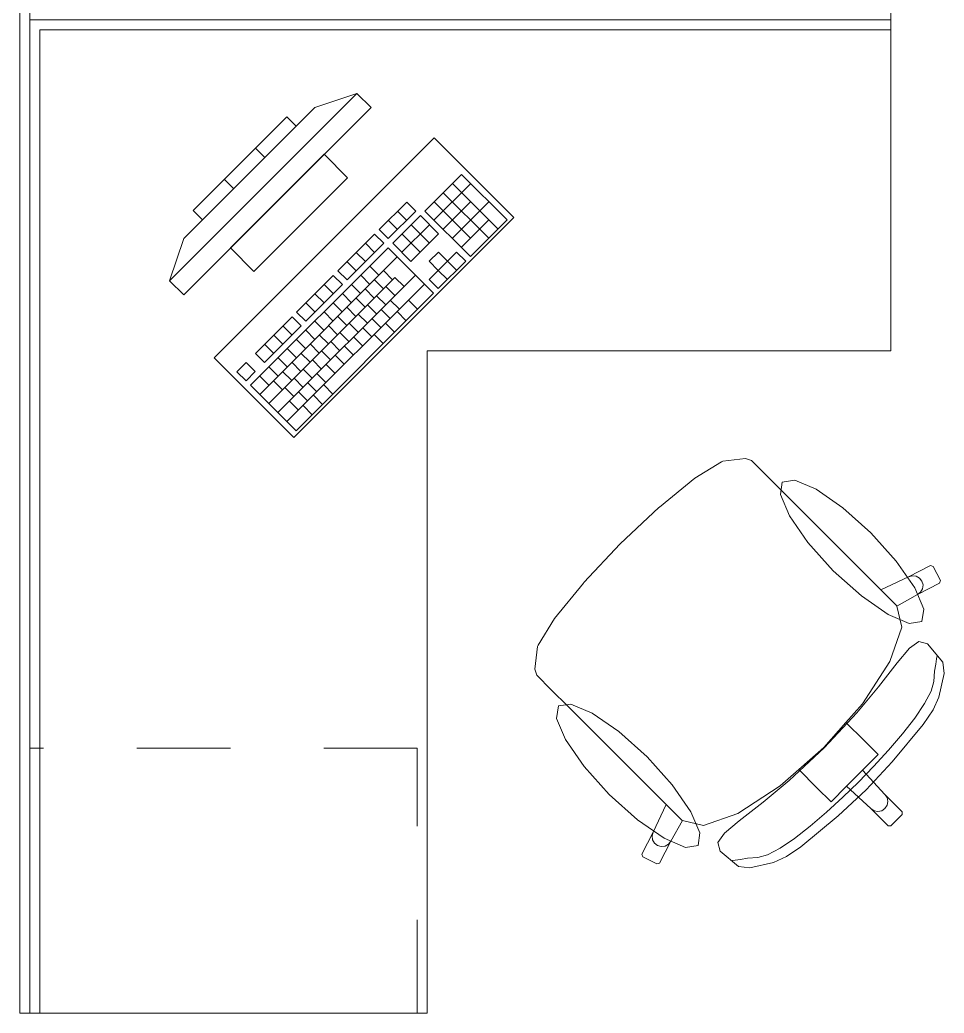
# Model space of a CAD drawing. Header units: inches. Extents: x -38 to 5698, y -33 to 92.
# Drawn here: x 287.08 to 288.475, y 21.852 to 23.352 of the extents above; entities that cross this region are included whole.
import ezdxf

# ---------------------------------------------------------------- set-up
doc = ezdxf.new("R2010")
doc.units = ezdxf.units.IN
doc.header["$MEASUREMENT"] = 0
doc.linetypes.add('Rayas', pattern=[0.282222, 0.141111, -0.141111])
doc.layers.add('Interior - Mobiliario', color=7, linetype='Continuous')

msp = doc.modelspace()

# ---------------------------------------------------------------- linework, layer by layer
at = {"layer": 'Interior - Mobiliario', "color": 175, "linetype": 'Continuous', "lineweight": 13}
for p, q in [((287.08, 23.3374), (287.08, 23.3674)), ((288.395, 23.3674), (288.395, 23.3374)), ((287.08, 21.8524), (287.08, 23.3374)), ((287.11, 23.3374), (287.11, 21.8524)), ((288.395, 23.3374), (287.11, 23.3374)), ((287.5889, 23.2413), (287.3061, 22.9584)), ((287.5889, 23.2413), (287.5253, 23.2201)), ((287.6102, 23.2201), (287.5889, 23.2413)), ((287.3273, 22.9372), (287.6102, 23.2201)), ((287.3273, 23.0221), (287.5253, 23.2201)), ((287.4829, 23.2059), (287.3415, 23.0645)), ((287.497, 23.1918), (287.4829, 23.2059)), ((287.3556, 23.0504), (287.497, 23.1918)), ((287.5394, 23.1494), (287.398, 23.0079)), ((287.4499, 23.1446), (287.4357, 23.1588)), ((287.5748, 23.114), (287.5394, 23.1494)), ((287.7469, 23.119), (287.6915, 23.0636)), ((287.8155, 23.0504), (287.7469, 23.119)), ((287.4027, 23.0975), (287.3886, 23.1116)), ((287.4334, 22.9726), (287.5748, 23.114)), ((287.7052, 23.0499), (287.7606, 23.1053)), ((287.8016, 23.0366), (287.7331, 23.1051)), ((287.7878, 23.0227), (287.7192, 23.0913)), ((287.664, 23.0772), (287.6225, 23.0357)), ((287.6777, 23.0635), (287.664, 23.0772)), ((287.7602, 23.0226), (287.7054, 23.0774)), ((287.7189, 23.0362), (287.7605, 23.0777)), ((287.7327, 23.0224), (287.788, 23.0778)), ((287.3415, 23.0645), (287.3556, 23.0504)), ((287.6362, 23.022), (287.6777, 23.0635)), ((287.6846, 23.0567), (287.643, 23.0151)), ((287.6639, 23.0497), (287.6502, 23.0634)), ((287.712, 23.0292), (287.6846, 23.0567)), ((287.6915, 23.0636), (287.7601, 22.995)), ((287.65, 23.0358), (287.6363, 23.0495)), ((287.6568, 23.0014), (287.6983, 23.0429)), ((287.6982, 23.0154), (287.6707, 23.0428)), ((287.7464, 23.0087), (287.7879, 23.0503)), ((287.7601, 22.995), (287.8155, 23.0504)), ((287.6156, 23.0288), (287.5602, 22.9734)), ((287.6293, 23.015), (287.6156, 23.0288)), ((287.6225, 23.0357), (287.6362, 23.022)), ((287.6843, 23.0015), (287.6569, 23.029)), ((287.6705, 22.9877), (287.712, 23.0292)), ((287.3061, 22.9584), (287.3273, 23.0221)), ((287.5739, 22.9597), (287.6293, 23.015)), ((287.6154, 23.0012), (287.6017, 23.0149)), ((287.643, 23.0151), (287.6705, 22.9877)), ((287.398, 23.0079), (287.4334, 22.9726)), ((287.6361, 23.0082), (287.4284, 22.8005)), ((287.6016, 22.9874), (287.5879, 23.0011)), ((287.7047, 22.9396), (287.6361, 23.0082)), ((287.7119, 23.0017), (287.698, 22.9878)), ((287.7256, 22.988), (287.7119, 23.0017)), ((287.7394, 23.0018), (287.7256, 22.988)), ((287.7532, 22.9881), (287.7394, 23.0018)), ((287.4421, 22.7868), (287.6498, 22.9945)), ((287.5877, 22.9735), (287.574, 22.9872)), ((287.6221, 22.9668), (287.6084, 22.9805)), ((287.698, 22.9878), (287.7117, 22.9741)), ((287.7116, 22.9465), (287.7532, 22.9881)), ((287.7117, 22.9741), (287.7256, 22.988)), ((287.7393, 22.9742), (287.7256, 22.988)), ((287.4696, 22.7593), (287.6773, 22.967)), ((287.5532, 22.9664), (287.4978, 22.9111)), ((287.567, 22.9527), (287.5532, 22.9664)), ((287.5602, 22.9734), (287.5739, 22.9597)), ((287.6083, 22.9529), (287.5946, 22.9666)), ((287.6428, 22.96), (287.6291, 22.9737)), ((287.7117, 22.9741), (287.6979, 22.9603)), ((287.7255, 22.9604), (287.7117, 22.9741)), ((287.3061, 22.9584), (287.3273, 22.9372)), ((287.4558, 22.773), (287.6462, 22.9635)), ((287.4833, 22.7456), (287.691, 22.9533)), ((287.5116, 22.8973), (287.567, 22.9527)), ((287.5531, 22.9389), (287.5394, 22.9526)), ((287.5944, 22.9391), (287.5807, 22.9528)), ((287.6289, 22.9461), (287.6152, 22.9599)), ((287.66, 22.9497), (287.6462, 22.9635)), ((287.6979, 22.9603), (287.7116, 22.9465)), ((287.497, 22.7319), (287.7047, 22.9396)), ((287.5393, 22.925), (287.5255, 22.9388)), ((287.5806, 22.9252), (287.5669, 22.939)), ((287.6151, 22.9323), (287.6014, 22.946)), ((287.6323, 22.922), (287.6185, 22.9358)), ((287.6461, 22.9359), (287.6324, 22.9496)), ((287.5254, 22.9112), (287.5117, 22.9249)), ((287.5668, 22.9114), (287.553, 22.9251)), ((287.6012, 22.9184), (287.5875, 22.9322)), ((287.6184, 22.9082), (287.6047, 22.9219)), ((287.6529, 22.9153), (287.6392, 22.929)), ((287.6805, 22.9154), (287.6667, 22.9291)), ((287.4978, 22.9111), (287.5116, 22.8973)), ((287.5529, 22.8975), (287.5392, 22.9113)), ((287.5874, 22.9046), (287.5737, 22.9183)), ((287.6046, 22.8943), (287.5909, 22.9081)), ((287.6391, 22.9014), (287.6253, 22.9151)), ((287.6631, 22.8981), (287.6494, 22.9118)), ((287.4909, 22.9041), (287.4355, 22.8487)), ((287.4492, 22.835), (287.5046, 22.8904)), ((287.4908, 22.8766), (287.4771, 22.8903)), ((287.5046, 22.8904), (287.4909, 22.9041)), ((287.5391, 22.8837), (287.5253, 22.8974)), ((287.5597, 22.8769), (287.546, 22.8906)), ((287.5735, 22.8908), (287.5598, 22.9045)), ((287.5907, 22.8805), (287.577, 22.8942)), ((287.6252, 22.8876), (287.6115, 22.9013)), ((287.6458, 22.8808), (287.6321, 22.8945)), ((287.4769, 22.8627), (287.4632, 22.8764)), ((287.5252, 22.8698), (287.5115, 22.8836)), ((287.5458, 22.8631), (287.5321, 22.8768)), ((287.5769, 22.8667), (287.5632, 22.8804)), ((287.6114, 22.8737), (287.5976, 22.8874)), ((287.6285, 22.8635), (287.6148, 22.8772)), ((287.4631, 22.8489), (287.4494, 22.8626)), ((287.5114, 22.856), (287.4976, 22.8697)), ((287.532, 22.8492), (287.5183, 22.8629)), ((287.563, 22.8528), (287.5493, 22.8665)), ((287.5975, 22.8599), (287.5838, 22.8736)), ((287.4355, 22.8487), (287.4492, 22.835)), ((287.4975, 22.8422), (287.4838, 22.8559)), ((287.5182, 22.8354), (287.5044, 22.8491)), ((287.5492, 22.839), (287.5355, 22.8527)), ((287.5698, 22.8322), (287.5561, 22.8459)), ((287.5837, 22.846), (287.5699, 22.8597)), ((287.4217, 22.8349), (287.4078, 22.821)), ((287.4354, 22.8212), (287.4217, 22.8349)), ((287.4837, 22.8283), (287.47, 22.842)), ((287.5043, 22.8215), (287.4906, 22.8352)), ((287.5353, 22.8251), (287.5216, 22.8388)), ((287.556, 22.8183), (287.5423, 22.832)), ((287.4078, 22.821), (287.4216, 22.8073)), ((287.4216, 22.8073), (287.4354, 22.8212)), ((287.4698, 22.8145), (287.4561, 22.8282)), ((287.4905, 22.8077), (287.4767, 22.8214)), ((287.5215, 22.8113), (287.5078, 22.825)), ((287.5421, 22.8045), (287.5284, 22.8182)), ((287.4284, 22.8005), (287.497, 22.7319)), ((287.456, 22.8006), (287.4423, 22.8143)), ((287.4766, 22.7938), (287.4629, 22.8075)), ((287.5076, 22.7974), (287.4939, 22.8111)), ((287.5283, 22.7906), (287.5146, 22.8043)), ((287.5524, 22.7873), (287.5387, 22.801)), ((287.4938, 22.7836), (287.4801, 22.7973)), ((287.5144, 22.7768), (287.5007, 22.7905)), ((287.5368, 22.7717), (287.5231, 22.7854)), ((287.5006, 22.7629), (287.4869, 22.7766)), ((287.5212, 22.7561), (287.5075, 22.7699)), ((288.0992, 22.6601), (288.1393, 22.685)), ((288.1393, 22.685), (288.1414, 22.6859)), ((288.1414, 22.6859), (288.1753, 22.6899)), ((288.1753, 22.6899), (288.1846, 22.687)), ((288.1846, 22.687), (288.2066, 22.665)), ((288.2066, 22.665), (288.2321, 22.6395)), ((288.0456, 22.6165), (288.0992, 22.6601)), ((288.2321, 22.6395), (288.3799, 22.4917)), ((287.9864, 22.561), (288.0448, 22.6158)), ((288.0448, 22.6158), (288.0456, 22.6165)), ((287.9864, 22.561), (287.9316, 22.5026)), ((288.4217, 22.5113), (288.4548, 22.5282)), ((288.4548, 22.5282), (288.4588, 22.5269)), ((288.4588, 22.5269), (288.4697, 22.5056)), ((287.9309, 22.5018), (287.8873, 22.4481)), ((287.9316, 22.5026), (287.9309, 22.5018)), ((288.3799, 22.4917), (288.4217, 22.5113)), ((288.4217, 22.5113), (288.4274, 22.5129)), ((288.4274, 22.5129), (288.4332, 22.5122)), ((288.4332, 22.5122), (288.4383, 22.5094)), ((288.4683, 22.5015), (288.4352, 22.4845)), ((288.4383, 22.5094), (288.4419, 22.5048)), ((288.4419, 22.5048), (288.4435, 22.4991)), ((288.4697, 22.5056), (288.4683, 22.5015)), ((288.4042, 22.4674), (288.3799, 22.4917)), ((288.4399, 22.4882), (288.4352, 22.4845)), ((288.4427, 22.4933), (288.4399, 22.4882)), ((288.4435, 22.4991), (288.4427, 22.4933)), ((288.4352, 22.4845), (288.4042, 22.4672)), ((288.4042, 22.4674), (288.4042, 22.4672)), ((288.4042, 22.4672), (288.4117, 22.4353)), ((287.8873, 22.4481), (287.8624, 22.4081)), ((288.4117, 22.4353), (288.3933, 22.3833)), ((288.4231, 22.4035), (288.4374, 22.4136)), ((288.4374, 22.4136), (288.4503, 22.4102)), ((288.4503, 22.4102), (288.4735, 22.3823)), ((287.8615, 22.406), (287.8575, 22.372)), ((287.8624, 22.4081), (287.8615, 22.406)), ((288.4045, 22.3813), (288.4231, 22.4035)), ((288.3933, 22.3833), (288.352, 22.3195)), ((288.3765, 22.3451), (288.4045, 22.3813)), ((288.4631, 22.3795), (288.4639, 22.3876)), ((288.4639, 22.3876), (288.4647, 22.3921)), ((288.4735, 22.3823), (288.4754, 22.3655)), ((287.8575, 22.372), (287.8604, 22.3628)), ((288.4599, 22.3534), (288.4611, 22.3688)), ((288.4611, 22.3688), (288.4631, 22.3795)), ((288.4754, 22.3655), (288.4676, 22.3294)), ((287.8604, 22.3628), (287.8823, 22.3408)), ((288.456, 22.3386), (288.4599, 22.3534)), ((287.8823, 22.3408), (287.9078, 22.3153)), ((288.3438, 22.3058), (288.3765, 22.3451)), ((288.446, 22.3198), (288.456, 22.3386)), ((288.4676, 22.3294), (288.4587, 22.3102)), ((287.9078, 22.3153), (288.0557, 22.1674)), ((288.2944, 22.253), (288.3438, 22.3058)), ((288.352, 22.3195), (288.3272, 22.2913)), ((288.4312, 22.298), (288.446, 22.3198)), ((288.4587, 22.3102), (288.4438, 22.2885)), ((288.3272, 22.2913), (288.2939, 22.2535)), ((288.3272, 22.2913), (288.3546, 22.264)), ((288.4126, 22.2741), (288.4312, 22.298)), ((288.4438, 22.2885), (288.3969, 22.2318)), ((288.3546, 22.264), (288.3757, 22.2428)), ((288.3914, 22.2494), (288.4126, 22.2741)), ((288.2944, 22.253), (288.2416, 22.2036)), ((288.256, 22.2202), (288.2939, 22.2535)), ((288.3689, 22.2248), (288.3914, 22.2494)), ((288.3757, 22.2428), (288.3521, 22.2192)), ((288.3969, 22.2318), (288.3578, 22.1896)), ((288.2279, 22.1954), (288.256, 22.2202)), ((288.256, 22.2202), (288.2834, 22.1928)), ((288.3521, 22.2192), (288.3401, 22.2072)), ((288.3461, 22.2013), (288.3689, 22.2248)), ((288.3521, 22.2192), (288.3861, 22.1827)), ((288.2416, 22.2036), (288.2023, 22.1708)), ((288.3461, 22.2013), (288.3226, 22.1785)), ((288.3282, 22.1953), (288.3401, 22.2072)), ((288.1641, 22.154), (288.2279, 22.1954)), ((288.2834, 22.1928), (288.3046, 22.1717)), ((288.3046, 22.1717), (288.3282, 22.1953)), ((288.3156, 22.1505), (288.3578, 22.1896)), ((288.3282, 22.1953), (288.3647, 22.1613)), ((288.2023, 22.1708), (288.1661, 22.1429)), ((288.3226, 22.1785), (288.298, 22.1559)), ((288.3861, 22.1827), (288.3893, 22.1778)), ((288.3861, 22.1827), (288.4122, 22.1566)), ((288.3893, 22.1778), (288.3904, 22.172)), ((288.3904, 22.172), (288.3893, 22.1663)), ((288.0557, 22.1674), (288.0361, 22.1257)), ((288.0799, 22.1432), (288.0557, 22.1674)), ((288.298, 22.1559), (288.2732, 22.1348)), ((288.3647, 22.1613), (288.3696, 22.1581)), ((288.3647, 22.1613), (288.3908, 22.1352)), ((288.3696, 22.1581), (288.3753, 22.157)), ((288.3753, 22.157), (288.3811, 22.1581)), ((288.3811, 22.1581), (288.386, 22.1614)), ((288.3893, 22.1663), (288.386, 22.1614)), ((288.4122, 22.1566), (288.4121, 22.1523)), ((288.0628, 22.1121), (288.0802, 22.1432)), ((288.0799, 22.1432), (288.0802, 22.1432)), ((288.0802, 22.1432), (288.1121, 22.1357)), ((288.1121, 22.1357), (288.1641, 22.154)), ((288.1661, 22.1429), (288.1438, 22.1243)), ((288.2589, 22.1036), (288.3156, 22.1505)), ((288.3951, 22.1352), (288.4036, 22.1438)), ((288.4121, 22.1523), (288.4036, 22.1438)), ((288.0361, 22.1257), (288.0191, 22.0926)), ((288.0361, 22.1257), (288.0345, 22.12)), ((288.2732, 22.1348), (288.2494, 22.1162)), ((288.3908, 22.1352), (288.3951, 22.1352)), ((288.0345, 22.12), (288.0352, 22.1142)), ((288.0352, 22.1142), (288.038, 22.1091)), ((288.0459, 22.079), (288.0628, 22.1121)), ((288.0592, 22.1075), (288.0628, 22.1121)), ((288.1438, 22.1243), (288.1338, 22.11)), ((288.2494, 22.1162), (288.2276, 22.1013)), ((288.038, 22.1091), (288.0426, 22.1055)), ((288.0426, 22.1055), (288.0482, 22.1039)), ((288.0482, 22.1039), (288.0541, 22.1046)), ((288.0541, 22.1046), (288.0592, 22.1075)), ((288.1338, 22.11), (288.1372, 22.0971)), ((288.1372, 22.0971), (288.1651, 22.0739)), ((288.2276, 22.1013), (288.2088, 22.0914)), ((288.2372, 22.0887), (288.2589, 22.1036)), ((288.0191, 22.0926), (288.0204, 22.0885)), ((288.0204, 22.0885), (288.0418, 22.0777)), ((288.1598, 22.0835), (288.1553, 22.0827)), ((288.1678, 22.0843), (288.1598, 22.0835)), ((288.1786, 22.0863), (288.1678, 22.0843)), ((288.194, 22.0875), (288.1786, 22.0863)), ((288.2088, 22.0914), (288.194, 22.0875)), ((288.218, 22.0797), (288.2372, 22.0887)), ((288.0418, 22.0777), (288.0459, 22.079)), ((288.1651, 22.0739), (288.1819, 22.072)), ((288.1819, 22.072), (288.218, 22.0797)), ((287.11, 21.8524), (287.08, 21.8524))]:
    msp.add_line(p, q, dxfattribs=at)
at = {"layer": 'Interior - Mobiliario', "color": 175, "linetype": 'Rayas', "lineweight": 13}
for p, q in [((287.68, 22.2524), (287.095, 22.2524)), ((287.68, 21.8524), (287.68, 22.2524))]:
    msp.add_line(p, q, dxfattribs=at)
at = {"layer": 'Interior - Mobiliario', "color": 175, "linetype": 'Continuous', "lineweight": 13, "flags": 128}
for points in [[(287.095, 23.3524), (287.095, 24.8524), (287.695, 24.8524), (287.695, 23.8524), (288.395, 23.8524), (288.395, 23.3524)], [(287.095, 23.3524), (287.095, 21.8524), (287.695, 21.8524), (287.695, 22.8524), (288.395, 22.8524), (288.395, 23.3524)], [(287.3733, 22.8418), (287.4935, 22.7216), (287.8258, 23.0539), (287.7056, 23.1741)], [(288.3649, 22.5775), (288.403, 22.535), (288.431, 22.4946), (288.4446, 22.4625), (288.4418, 22.4436), (288.4228, 22.4408), (288.3908, 22.4544), (288.3504, 22.4824), (288.3079, 22.5205), (288.2698, 22.563), (288.2418, 22.6034), (288.2282, 22.6354), (288.231, 22.6544), (288.2499, 22.6572), (288.282, 22.6436), (288.3224, 22.6156)], [(287.9699, 22.1825), (288.0124, 22.1444), (288.0528, 22.1164), (288.0848, 22.1027), (288.1038, 22.1056), (288.1066, 22.1245), (288.093, 22.1566), (288.065, 22.197), (288.0269, 22.2395), (287.9844, 22.2776), (287.944, 22.3056), (287.9119, 22.3192), (287.893, 22.3164), (287.8901, 22.2974), (287.9038, 22.2654), (287.9318, 22.225)]]:
    msp.add_lwpolyline(points, close=True, dxfattribs=at)

doc.saveas('drawing.dxf')
